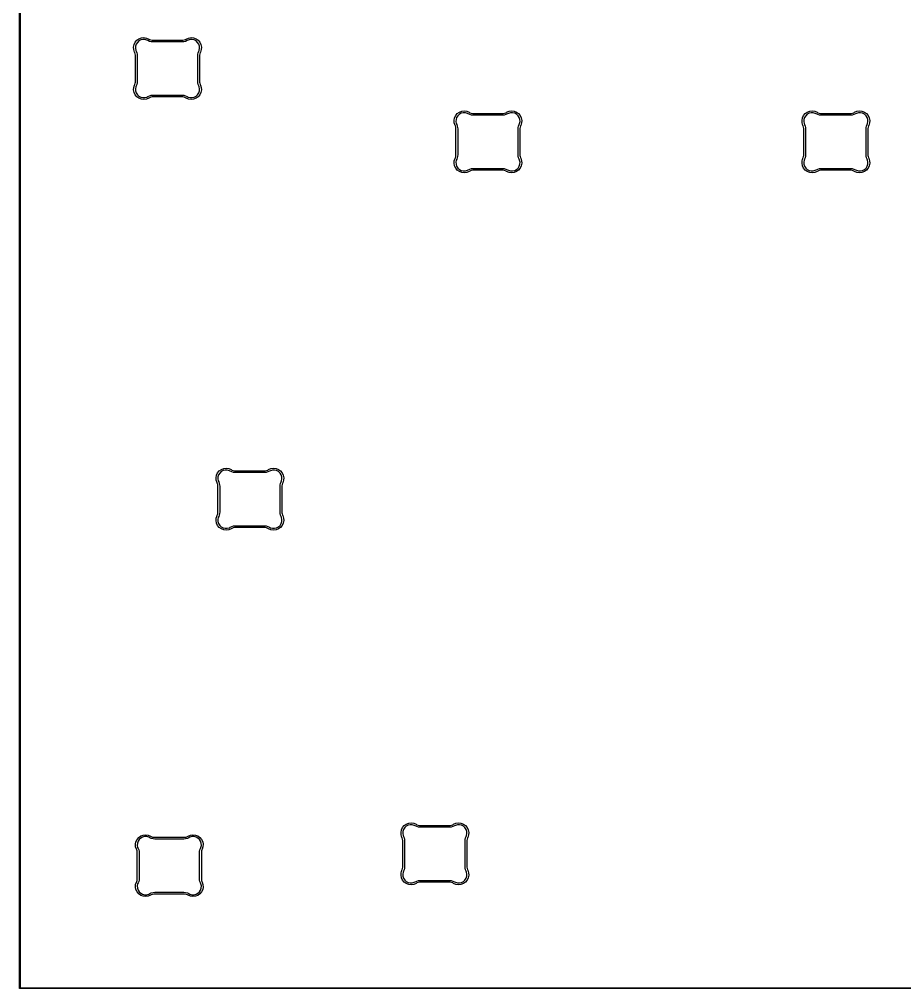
# Model space of a CAD drawing. Header units: millimetres. Extents: x 100 to 199.7, y -145.8 to -46.2.
# Drawn here: x 100 to 148.4, y -145.8 to -92.9 of the extents above; entities that cross this region are included whole.
import ezdxf

# ---------------------------------------------------------------- set-up
doc = ezdxf.new("R2010")
doc.units = ezdxf.units.MM
doc.layers.add('Edge.Cuts', color=254, linetype='CONTINUOUS', true_color=0xd0d2cd)

msp = doc.modelspace()

# ---------------------------------------------------------------- linework, layer by layer
at = {"layer": 'Edge.Cuts', "linetype": 'CONTINUOUS'}
for p, q in [((100.024999, -145.78), (100.024999, -46.19)), ((100.074999, -46.215), (100.074999, -145.755)), ((106.352749, -94.16346), (106.442589, -94.056379)), ((106.442589, -94.056379), (106.55652, -93.975403)), ((106.552832, -94.090851), (106.468122, -94.169029)), ((106.654513, -94.036552), (106.552832, -94.090851)), ((106.55652, -93.975403), (106.687184, -93.925762)), ((106.766598, -94.009638), (106.654513, -94.036552)), ((106.687184, -93.925762), (106.826142, -93.910661)), ((106.881849, -94.011848), (106.766598, -94.009638)), ((106.826142, -93.910661), (106.964419, -93.931077)), ((106.99282, -94.043038), (106.881849, -94.011848)), ((106.964419, -93.931077), (107.093085, -93.98569)), ((107.042633, -94.07203), (106.99282, -94.043038)), ((107.130208, -94.113332), (107.042633, -94.07203)), ((107.093085, -93.98569), (107.127432, -94.00572)), ((107.127432, -94.00572), (107.202065, -94.033179)), ((107.223668, -94.138636), (107.130208, -94.113332)), ((107.202065, -94.033179), (107.280356, -94.047124)), ((107.320117, -94.147159), (107.223668, -94.138636)), ((107.280356, -94.047124), (107.320117, -94.047159)), ((107.320117, -94.047159), (108.90902, -94.047159)), ((108.90902, -94.047159), (108.909023, -94.047158)), ((108.909023, -94.047158), (108.948784, -94.047123)), ((109.005472, -94.138635), (108.90903, -94.147157)), ((108.948784, -94.047123), (109.027075, -94.033178)), ((109.098932, -94.113331), (109.005472, -94.138635)), ((109.027075, -94.033178), (109.101708, -94.005719)), ((109.186507, -94.072029), (109.098932, -94.113331)), ((109.101708, -94.005719), (109.136055, -93.985689)), ((109.136055, -93.985689), (109.264721, -93.931076)), ((109.23632, -94.043037), (109.186507, -94.072029)), ((109.347291, -94.011847), (109.23632, -94.043037)), ((109.264721, -93.931076), (109.402998, -93.910661)), ((109.462542, -94.009638), (109.347291, -94.011847)), ((109.402998, -93.910661), (109.541956, -93.925762)), ((109.574627, -94.036552), (109.462542, -94.009638)), ((109.541956, -93.925762), (109.67262, -93.975403)), ((109.676308, -94.090851), (109.574627, -94.036552)), ((109.67262, -93.975403), (109.786551, -94.056379)), ((109.761018, -94.169029), (109.676308, -94.090851)), ((109.786551, -94.056379), (109.876391, -94.16346)), ((106.266624, -94.427032), (106.292804, -94.289729)), ((106.2759, -94.5665), (106.266624, -94.427032)), ((106.320032, -94.699117), (106.2759, -94.5665)), ((106.292804, -94.289729), (106.352749, -94.16346)), ((106.370051, -94.375606), (106.363024, -94.490663)), ((106.363024, -94.490663), (106.385227, -94.603775)), ((106.405854, -94.266035), (106.370051, -94.375606)), ((106.385227, -94.603775), (106.410137, -94.65575)), ((106.468122, -94.169029), (106.405854, -94.266035)), ((106.410137, -94.65575), (106.410137, -94.655751)), ((106.410137, -94.655751), (106.410139, -94.655753)), ((106.410139, -94.655753), (106.440148, -94.732252)), ((108.909022, -94.147159), (107.320117, -94.147159)), ((108.90903, -94.147157), (108.909022, -94.147159)), ((109.823286, -94.266035), (109.761018, -94.169029)), ((109.788989, -94.73225), (109.819003, -94.65575)), ((109.819003, -94.65575), (109.843912, -94.603775)), ((109.859089, -94.375606), (109.823286, -94.266035)), ((109.843912, -94.603775), (109.866116, -94.490663)), ((109.866116, -94.490663), (109.859089, -94.375606)), ((109.876391, -94.16346), (109.936336, -94.289729)), ((109.953239, -94.5665), (109.909105, -94.699126)), ((109.936336, -94.289729), (109.962516, -94.427032)), ((109.962516, -94.427032), (109.953239, -94.5665)), ((106.320033, -94.699123), (106.320032, -94.699117)), ((106.334656, -94.7295), (106.320033, -94.699123)), ((106.354522, -94.793932), (106.334656, -94.7295)), ((106.36457, -94.860605), (106.354522, -94.793932)), ((106.364571, -94.894316), (106.36457, -94.860605)), ((106.364571, -96.3), (106.364571, -94.894316)), ((106.440148, -94.732252), (106.458428, -94.812367)), ((106.458428, -94.812367), (106.464571, -94.894312)), ((106.464571, -94.894312), (106.46457, -94.894313)), ((106.46457, -94.894313), (106.464571, -94.894316)), ((106.464571, -94.894316), (106.464571, -96.3)), ((109.764569, -94.894316), (109.770708, -94.812368)), ((109.764569, -96.3), (109.764569, -94.894316)), ((109.770708, -94.812368), (109.788989, -94.73225)), ((109.874614, -94.793932), (109.864568, -94.860604)), ((109.864568, -94.860604), (109.864569, -94.894316)), ((109.864569, -94.894316), (109.864569, -96.3)), ((109.894482, -94.729501), (109.874614, -94.793932)), ((109.909105, -94.699126), (109.894482, -94.729501)), ((106.266623, -96.767283), (106.2759, -96.627815)), ((106.292803, -96.904586), (106.266623, -96.767283)), ((106.2759, -96.627815), (106.320035, -96.495189)), ((106.320035, -96.495187), (106.334658, -96.464815)), ((106.320035, -96.495189), (106.320035, -96.495187)), ((106.334658, -96.464815), (106.354526, -96.400384)), ((106.354526, -96.400384), (106.364572, -96.333712)), ((106.385227, -96.59054), (106.363023, -96.703653)), ((106.363023, -96.703653), (106.37005, -96.81871)), ((106.364572, -96.333712), (106.364571, -96.3)), ((106.410137, -96.538565), (106.385227, -96.59054)), ((106.440151, -96.462066), (106.410137, -96.538565)), ((106.458432, -96.381948), (106.440151, -96.462066)), ((106.464571, -96.3), (106.458432, -96.381948)), ((109.764569, -96.300001), (109.764569, -96.3)), ((109.770708, -96.381948), (109.764569, -96.300001)), ((109.788989, -96.462066), (109.770708, -96.381948)), ((109.819001, -96.538562), (109.788989, -96.462066)), ((109.819002, -96.538566), (109.819001, -96.538562)), ((109.843912, -96.59054), (109.819002, -96.538566)), ((109.866116, -96.703653), (109.843912, -96.59054)), ((109.859088, -96.81871), (109.866116, -96.703653)), ((109.864569, -96.300001), (109.864568, -96.333713)), ((109.864568, -96.333713), (109.874614, -96.400385)), ((109.864569, -96.3), (109.864569, -96.300001)), ((109.874614, -96.400385), (109.894482, -96.464815)), ((109.894482, -96.464815), (109.909103, -96.495187)), ((109.909103, -96.495187), (109.909106, -96.49519)), ((109.909106, -96.49519), (109.953239, -96.627816)), ((109.962516, -96.767284), (109.936336, -96.904586)), ((109.953239, -96.627816), (109.962516, -96.767284)), ((106.352748, -97.030856), (106.292803, -96.904586)), ((106.442588, -97.137937), (106.352748, -97.030856)), ((106.37005, -96.81871), (106.405853, -96.92828)), ((106.405853, -96.92828), (106.468121, -97.025287)), ((106.556519, -97.218913), (106.442588, -97.137937)), ((106.468121, -97.025287), (106.552831, -97.103465)), ((106.552831, -97.103465), (106.654512, -97.157764)), ((106.687183, -97.268555), (106.556519, -97.218913)), ((106.654512, -97.157764), (106.766598, -97.184679)), ((106.826142, -97.283655), (106.687183, -97.268555)), ((106.766598, -97.184679), (106.881848, -97.182469)), ((106.964419, -97.26324), (106.826142, -97.283655)), ((106.881848, -97.182469), (106.99282, -97.151279)), ((107.093085, -97.208627), (106.964419, -97.26324)), ((106.99282, -97.151279), (107.042633, -97.122287)), ((107.042633, -97.122287), (107.130208, -97.080985)), ((107.127432, -97.188597), (107.093085, -97.208627)), ((107.202065, -97.161138), (107.127432, -97.188597)), ((107.130208, -97.080985), (107.223668, -97.055681)), ((107.280356, -97.147192), (107.202065, -97.161138)), ((107.223668, -97.055681), (107.320118, -97.047158)), ((107.320118, -97.147158), (107.280356, -97.147192)), ((107.320118, -97.047158), (108.909022, -97.047158)), ((108.909022, -97.147158), (107.320118, -97.147158)), ((108.909022, -97.047158), (109.005471, -97.055681)), ((108.948783, -97.147193), (108.909022, -97.147158)), ((109.027074, -97.161138), (108.948783, -97.147193)), ((109.005471, -97.055681), (109.098931, -97.080985)), ((109.101707, -97.188597), (109.027074, -97.161138)), ((109.098931, -97.080985), (109.186497, -97.122282)), ((109.136054, -97.208627), (109.101707, -97.188597)), ((109.136065, -97.208629), (109.136054, -97.208627)), ((109.264721, -97.263238), (109.136065, -97.208629)), ((109.186497, -97.122282), (109.186507, -97.122285)), ((109.186507, -97.122285), (109.23632, -97.151277)), ((109.23632, -97.151277), (109.347291, -97.182467)), ((109.402998, -97.283653), (109.264721, -97.263238)), ((109.347291, -97.182467), (109.462541, -97.184676)), ((109.541956, -97.268553), (109.402998, -97.283653)), ((109.462541, -97.184676), (109.574626, -97.157762)), ((109.67262, -97.218911), (109.541956, -97.268553)), ((109.574626, -97.157762), (109.676308, -97.103463)), ((109.78655, -97.137935), (109.67262, -97.218911)), ((109.676308, -97.103463), (109.761017, -97.025286)), ((109.761017, -97.025286), (109.823285, -96.92828)), ((109.87639, -97.030855), (109.78655, -97.137935)), ((109.823285, -96.92828), (109.859088, -96.81871)), ((109.936336, -96.904586), (109.87639, -97.030855)), ((123.766626, -98.427032), (123.792806, -98.289729)), ((123.792806, -98.289729), (123.852751, -98.16346)), ((123.852751, -98.16346), (123.942591, -98.056379)), ((123.870053, -98.375606), (123.863026, -98.490663)), ((123.905856, -98.266035), (123.870053, -98.375606)), ((123.968124, -98.169029), (123.905856, -98.266035)), ((123.942591, -98.056379), (124.056522, -97.975403)), ((124.052834, -98.090851), (123.968124, -98.169029)), ((124.154515, -98.036552), (124.052834, -98.090851)), ((124.056522, -97.975403), (124.187186, -97.925762)), ((124.2666, -98.009638), (124.154515, -98.036552)), ((124.187186, -97.925762), (124.326144, -97.910661)), ((124.381851, -98.011847), (124.2666, -98.009638)), ((124.326144, -97.910661), (124.464421, -97.931076)), ((124.492822, -98.043037), (124.381851, -98.011847)), ((124.464421, -97.931076), (124.593087, -97.985689)), ((124.542635, -98.072029), (124.492822, -98.043037)), ((124.63021, -98.113331), (124.542635, -98.072029)), ((124.593087, -97.985689), (124.627434, -98.005719)), ((124.627434, -98.005719), (124.702067, -98.033178)), ((124.72367, -98.138635), (124.63021, -98.113331)), ((124.702067, -98.033178), (124.780358, -98.047123)), ((124.820111, -98.147157), (124.72367, -98.138635)), ((124.780358, -98.047123), (124.820119, -98.047158)), ((124.82012, -98.147159), (124.820111, -98.147157)), ((124.820119, -98.047158), (124.820122, -98.047159)), ((126.409025, -98.147159), (124.82012, -98.147159)), ((124.820122, -98.047159), (126.409025, -98.047159)), ((126.409025, -98.047159), (126.448786, -98.047124)), ((126.505474, -98.138636), (126.409025, -98.147159)), ((126.448786, -98.047124), (126.527077, -98.033179)), ((126.598934, -98.113332), (126.505474, -98.138636)), ((126.527077, -98.033179), (126.60171, -98.00572)), ((126.686509, -98.07203), (126.598934, -98.113332)), ((126.60171, -98.00572), (126.636057, -97.98569)), ((126.636057, -97.98569), (126.764723, -97.931077)), ((126.736322, -98.043038), (126.686509, -98.07203)), ((126.847293, -98.011848), (126.736322, -98.043038)), ((126.764723, -97.931077), (126.903, -97.910662)), ((126.962543, -98.009639), (126.847293, -98.011848)), ((126.903, -97.910662), (127.041958, -97.925763)), ((127.074629, -98.036553), (126.962543, -98.009639)), ((127.041958, -97.925763), (127.172622, -97.975404)), ((127.17631, -98.090852), (127.074629, -98.036553)), ((127.172622, -97.975404), (127.286553, -98.05638)), ((127.26102, -98.169029), (127.17631, -98.090852)), ((127.323287, -98.266036), (127.26102, -98.169029)), ((127.286553, -98.05638), (127.376392, -98.163461)), ((127.359091, -98.375606), (127.323287, -98.266036)), ((127.366118, -98.490663), (127.359091, -98.375606)), ((127.376392, -98.163461), (127.436338, -98.28973)), ((127.436338, -98.28973), (127.462518, -98.427032)), ((142.766626, -98.427032), (142.792806, -98.289729)), ((142.792806, -98.289729), (142.852751, -98.16346)), ((142.852751, -98.16346), (142.942591, -98.056379)), ((142.870053, -98.375606), (142.863026, -98.490663)), ((142.905856, -98.266035), (142.870053, -98.375606)), ((142.968124, -98.169029), (142.905856, -98.266035)), ((142.942591, -98.056379), (143.056522, -97.975403)), ((143.052834, -98.090851), (142.968124, -98.169029)), ((143.154515, -98.036552), (143.052834, -98.090851)), ((143.056522, -97.975403), (143.187186, -97.925762)), ((143.2666, -98.009638), (143.154515, -98.036552)), ((143.187186, -97.925762), (143.326144, -97.910661)), ((143.381851, -98.011847), (143.2666, -98.009638)), ((143.326144, -97.910661), (143.464421, -97.931076)), ((143.492822, -98.043037), (143.381851, -98.011847)), ((143.464421, -97.931076), (143.593087, -97.985689)), ((143.542635, -98.072029), (143.492822, -98.043037)), ((143.63021, -98.113331), (143.542635, -98.072029)), ((143.593087, -97.985689), (143.627434, -98.005719)), ((143.627434, -98.005719), (143.702067, -98.033178)), ((143.72367, -98.138635), (143.63021, -98.113331)), ((143.702067, -98.033178), (143.780358, -98.047123)), ((143.820111, -98.147157), (143.72367, -98.138635)), ((143.780358, -98.047123), (143.820119, -98.047158)), ((143.82012, -98.147159), (143.820111, -98.147157)), ((143.820119, -98.047158), (143.820122, -98.047159)), ((145.409025, -98.147159), (143.82012, -98.147159)), ((143.820122, -98.047159), (145.409025, -98.047159)), ((145.409025, -98.047159), (145.448786, -98.047124)), ((145.505474, -98.138636), (145.409025, -98.147159)), ((145.448786, -98.047124), (145.527077, -98.033179)), ((145.598934, -98.113332), (145.505474, -98.138636)), ((145.527077, -98.033179), (145.60171, -98.00572)), ((145.686509, -98.07203), (145.598934, -98.113332)), ((145.60171, -98.00572), (145.636057, -97.98569)), ((145.636057, -97.98569), (145.764723, -97.931077)), ((145.736322, -98.043038), (145.686509, -98.07203)), ((145.847293, -98.011848), (145.736322, -98.043038)), ((145.764723, -97.931077), (145.903, -97.910662)), ((145.962543, -98.009639), (145.847293, -98.011848)), ((145.903, -97.910662), (146.041958, -97.925763)), ((146.074629, -98.036553), (145.962543, -98.009639)), ((146.041958, -97.925763), (146.172622, -97.975404)), ((146.17631, -98.090852), (146.074629, -98.036553)), ((146.172622, -97.975404), (146.286553, -98.05638)), ((146.26102, -98.169029), (146.17631, -98.090852)), ((146.323287, -98.266036), (146.26102, -98.169029)), ((146.286553, -98.05638), (146.376392, -98.163461)), ((146.359091, -98.375606), (146.323287, -98.266036)), ((146.366118, -98.490663), (146.359091, -98.375606)), ((146.376392, -98.163461), (146.436338, -98.28973)), ((146.436338, -98.28973), (146.462518, -98.427032)), ((123.775903, -98.5665), (123.766626, -98.427032)), ((123.820037, -98.699126), (123.775903, -98.5665)), ((123.83466, -98.729501), (123.820037, -98.699126)), ((123.854528, -98.793932), (123.83466, -98.729501)), ((123.864574, -98.860604), (123.854528, -98.793932)), ((123.863026, -98.490663), (123.88523, -98.603775)), ((123.864573, -98.894315), (123.864574, -98.860604)), ((123.864573, -98.894316), (123.864573, -98.894315)), ((123.864573, -100.3), (123.864573, -98.894316)), ((123.88523, -98.603775), (123.910139, -98.65575)), ((123.910139, -98.65575), (123.940153, -98.73225)), ((123.940153, -98.73225), (123.958434, -98.812368)), ((123.958434, -98.812368), (123.964573, -98.894315)), ((123.964573, -98.894315), (123.964573, -98.894316)), ((123.964573, -98.894316), (123.964573, -100.3)), ((127.264571, -98.894315), (127.27071, -98.812368)), ((127.264571, -98.894316), (127.264571, -98.894315)), ((127.264571, -100.3), (127.264571, -98.894316)), ((127.27071, -98.812368), (127.288991, -98.73225)), ((127.288991, -98.73225), (127.319003, -98.655753)), ((127.319003, -98.655753), (127.319004, -98.65575)), ((127.319004, -98.65575), (127.343914, -98.603775)), ((127.343914, -98.603775), (127.366118, -98.490663)), ((127.374616, -98.793931), (127.36457, -98.860603)), ((127.36457, -98.860603), (127.364571, -98.894315)), ((127.364571, -98.894315), (127.364571, -98.894316)), ((127.364571, -98.894316), (127.364571, -100.3)), ((127.394484, -98.729501), (127.374616, -98.793931)), ((127.409105, -98.699128), (127.394484, -98.729501)), ((127.409108, -98.699126), (127.409105, -98.699128)), ((127.453241, -98.5665), (127.409108, -98.699126)), ((127.462518, -98.427032), (127.453241, -98.5665)), ((142.775903, -98.5665), (142.766626, -98.427032)), ((142.820037, -98.699126), (142.775903, -98.5665)), ((142.83466, -98.729501), (142.820037, -98.699126)), ((142.854528, -98.793932), (142.83466, -98.729501)), ((142.864574, -98.860604), (142.854528, -98.793932)), ((142.863026, -98.490663), (142.88523, -98.603775)), ((142.864573, -98.894315), (142.864574, -98.860604)), ((142.864573, -98.894316), (142.864573, -98.894315)), ((142.864573, -100.3), (142.864573, -98.894316)), ((142.88523, -98.603775), (142.910139, -98.65575)), ((142.910139, -98.65575), (142.940153, -98.73225)), ((142.940153, -98.73225), (142.958434, -98.812368)), ((142.958434, -98.812368), (142.964573, -98.894315)), ((142.964573, -98.894315), (142.964573, -98.894316)), ((142.964573, -98.894316), (142.964573, -100.3)), ((146.264571, -98.894315), (146.27071, -98.812368)), ((146.264571, -98.894316), (146.264571, -98.894315)), ((146.264571, -100.3), (146.264571, -98.894316)), ((146.27071, -98.812368), (146.288991, -98.73225)), ((146.288991, -98.73225), (146.319003, -98.655753)), ((146.319003, -98.655753), (146.319004, -98.65575)), ((146.319004, -98.65575), (146.343914, -98.603775)), ((146.343914, -98.603775), (146.366118, -98.490663)), ((146.374616, -98.793931), (146.36457, -98.860603)), ((146.36457, -98.860603), (146.364571, -98.894315)), ((146.364571, -98.894315), (146.364571, -98.894316)), ((146.364571, -98.894316), (146.364571, -100.3)), ((146.394484, -98.729501), (146.374616, -98.793931)), ((146.409105, -98.699128), (146.394484, -98.729501)), ((146.409108, -98.699126), (146.409105, -98.699128)), ((146.453241, -98.5665), (146.409108, -98.699126)), ((146.462518, -98.427032), (146.453241, -98.5665)), ((123.820038, -100.495187), (123.83466, -100.464815)), ((123.83466, -100.464815), (123.854528, -100.400385)), ((123.854528, -100.400385), (123.864574, -100.333713)), ((123.864573, -100.300001), (123.864573, -100.3)), ((123.864574, -100.333713), (123.864573, -100.300001)), ((123.940153, -100.462066), (123.91014, -100.538562)), ((123.958434, -100.381948), (123.940153, -100.462066)), ((123.964573, -100.300001), (123.958434, -100.381948)), ((123.964573, -100.3), (123.964573, -100.300001)), ((127.27071, -100.381948), (127.264571, -100.3)), ((127.288991, -100.462066), (127.27071, -100.381948)), ((127.319005, -100.538565), (127.288991, -100.462066)), ((127.364571, -100.3), (127.36457, -100.333712)), ((127.36457, -100.333712), (127.374616, -100.400384)), ((127.374616, -100.400384), (127.394484, -100.464815)), ((127.394484, -100.464815), (127.409106, -100.495187)), ((142.820038, -100.495187), (142.83466, -100.464815)), ((142.83466, -100.464815), (142.854528, -100.400385)), ((142.854528, -100.400385), (142.864574, -100.333713)), ((142.864573, -100.300001), (142.864573, -100.3)), ((142.864574, -100.333713), (142.864573, -100.300001)), ((142.940153, -100.462066), (142.91014, -100.538562)), ((142.958434, -100.381948), (142.940153, -100.462066)), ((142.964573, -100.300001), (142.958434, -100.381948)), ((142.964573, -100.3), (142.964573, -100.300001)), ((146.27071, -100.381948), (146.264571, -100.3)), ((146.288991, -100.462066), (146.27071, -100.381948)), ((146.319005, -100.538565), (146.288991, -100.462066)), ((146.364571, -100.3), (146.36457, -100.333712)), ((146.36457, -100.333712), (146.374616, -100.400384)), ((146.374616, -100.400384), (146.394484, -100.464815)), ((146.394484, -100.464815), (146.409106, -100.495187)), ((123.766626, -100.767284), (123.775903, -100.627816)), ((123.792806, -100.904586), (123.766626, -100.767284)), ((123.775903, -100.627816), (123.820036, -100.49519)), ((123.852752, -101.030855), (123.792806, -100.904586)), ((123.820036, -100.49519), (123.820038, -100.495187)), ((123.88523, -100.59054), (123.863026, -100.703653)), ((123.863026, -100.703653), (123.870054, -100.81871)), ((123.870054, -100.81871), (123.905857, -100.92828)), ((123.91014, -100.538566), (123.88523, -100.59054)), ((123.905857, -100.92828), (123.968125, -101.025286)), ((123.91014, -100.538562), (123.91014, -100.538566)), ((127.261021, -101.025287), (127.323289, -100.92828)), ((127.343915, -100.59054), (127.319005, -100.538565)), ((127.323289, -100.92828), (127.359092, -100.81871)), ((127.366119, -100.703653), (127.343915, -100.59054)), ((127.359092, -100.81871), (127.366119, -100.703653)), ((127.436339, -100.904586), (127.376394, -101.030856)), ((127.409106, -100.495187), (127.409107, -100.495189)), ((127.409107, -100.495189), (127.453242, -100.627815)), ((127.462519, -100.767283), (127.436339, -100.904586)), ((127.453242, -100.627815), (127.462519, -100.767283)), ((142.766626, -100.767284), (142.775903, -100.627816)), ((142.792806, -100.904586), (142.766626, -100.767284)), ((142.775903, -100.627816), (142.820036, -100.49519)), ((142.852752, -101.030855), (142.792806, -100.904586)), ((142.820036, -100.49519), (142.820038, -100.495187)), ((142.88523, -100.59054), (142.863026, -100.703653)), ((142.863026, -100.703653), (142.870054, -100.81871)), ((142.870054, -100.81871), (142.905857, -100.92828)), ((142.91014, -100.538566), (142.88523, -100.59054)), ((142.905857, -100.92828), (142.968125, -101.025286)), ((142.91014, -100.538562), (142.91014, -100.538566)), ((146.261021, -101.025287), (146.323289, -100.92828)), ((146.343915, -100.59054), (146.319005, -100.538565)), ((146.323289, -100.92828), (146.359092, -100.81871)), ((146.366119, -100.703653), (146.343915, -100.59054)), ((146.359092, -100.81871), (146.366119, -100.703653)), ((146.436339, -100.904586), (146.376394, -101.030856)), ((146.409106, -100.495187), (146.409107, -100.495189)), ((146.409107, -100.495189), (146.453242, -100.627815)), ((146.462519, -100.767283), (146.436339, -100.904586)), ((146.453242, -100.627815), (146.462519, -100.767283)), ((123.942592, -101.137935), (123.852752, -101.030855)), ((124.056522, -101.218911), (123.942592, -101.137935)), ((123.968125, -101.025286), (124.052834, -101.103463)), ((124.052834, -101.103463), (124.154516, -101.157762)), ((124.187186, -101.268553), (124.056522, -101.218911)), ((124.154516, -101.157762), (124.266601, -101.184676)), ((124.326144, -101.283653), (124.187186, -101.268553)), ((124.266601, -101.184676), (124.381851, -101.182467)), ((124.464421, -101.263238), (124.326144, -101.283653)), ((124.381851, -101.182467), (124.492822, -101.151277)), ((124.593076, -101.208629), (124.464421, -101.263238)), ((124.492822, -101.151277), (124.542635, -101.122285)), ((124.542635, -101.122285), (124.542644, -101.122282)), ((124.542644, -101.122282), (124.630211, -101.080985)), ((124.593088, -101.208627), (124.593076, -101.208629)), ((124.627435, -101.188597), (124.593088, -101.208627)), ((124.702068, -101.161138), (124.627435, -101.188597)), ((124.630211, -101.080985), (124.723671, -101.055681)), ((124.780359, -101.147193), (124.702068, -101.161138)), ((124.723671, -101.055681), (124.82012, -101.047158)), ((124.82012, -101.147158), (124.780359, -101.147193)), ((124.82012, -101.047158), (126.409024, -101.047158)), ((126.409024, -101.147158), (124.82012, -101.147158)), ((126.409024, -101.047158), (126.505474, -101.055681)), ((126.448786, -101.147192), (126.409024, -101.147158)), ((126.527077, -101.161138), (126.448786, -101.147192)), ((126.505474, -101.055681), (126.598934, -101.080985)), ((126.60171, -101.188597), (126.527077, -101.161138)), ((126.598934, -101.080985), (126.686509, -101.122287)), ((126.636057, -101.208627), (126.60171, -101.188597)), ((126.764723, -101.26324), (126.636057, -101.208627)), ((126.686509, -101.122287), (126.736322, -101.151279)), ((126.736322, -101.151279), (126.847294, -101.182469)), ((126.903, -101.283655), (126.764723, -101.26324)), ((126.847294, -101.182469), (126.962544, -101.184679)), ((127.041959, -101.268555), (126.903, -101.283655)), ((126.962544, -101.184679), (127.07463, -101.157764)), ((127.172623, -101.218913), (127.041959, -101.268555)), ((127.07463, -101.157764), (127.176311, -101.103465)), ((127.286554, -101.137937), (127.172623, -101.218913)), ((127.176311, -101.103465), (127.261021, -101.025287)), ((127.376394, -101.030856), (127.286554, -101.137937)), ((142.942592, -101.137935), (142.852752, -101.030855)), ((143.056522, -101.218911), (142.942592, -101.137935)), ((142.968125, -101.025286), (143.052834, -101.103463)), ((143.052834, -101.103463), (143.154516, -101.157762)), ((143.187186, -101.268553), (143.056522, -101.218911)), ((143.154516, -101.157762), (143.266601, -101.184676)), ((143.326144, -101.283653), (143.187186, -101.268553)), ((143.266601, -101.184676), (143.381851, -101.182467)), ((143.464421, -101.263238), (143.326144, -101.283653)), ((143.381851, -101.182467), (143.492822, -101.151277)), ((143.593076, -101.208629), (143.464421, -101.263238)), ((143.492822, -101.151277), (143.542635, -101.122285)), ((143.542635, -101.122285), (143.542644, -101.122282)), ((143.542644, -101.122282), (143.630211, -101.080985)), ((143.593088, -101.208627), (143.593076, -101.208629)), ((143.627435, -101.188597), (143.593088, -101.208627)), ((143.702068, -101.161138), (143.627435, -101.188597)), ((143.630211, -101.080985), (143.723671, -101.055681)), ((143.780359, -101.147193), (143.702068, -101.161138)), ((143.723671, -101.055681), (143.82012, -101.047158)), ((143.82012, -101.147158), (143.780359, -101.147193)), ((143.82012, -101.047158), (145.409024, -101.047158)), ((145.409024, -101.147158), (143.82012, -101.147158)), ((145.409024, -101.047158), (145.505474, -101.055681)), ((145.448786, -101.147192), (145.409024, -101.147158)), ((145.527077, -101.161138), (145.448786, -101.147192)), ((145.505474, -101.055681), (145.598934, -101.080985)), ((145.60171, -101.188597), (145.527077, -101.161138)), ((145.598934, -101.080985), (145.686509, -101.122287)), ((145.636057, -101.208627), (145.60171, -101.188597)), ((145.764723, -101.26324), (145.636057, -101.208627)), ((145.686509, -101.122287), (145.736322, -101.151279)), ((145.736322, -101.151279), (145.847294, -101.182469)), ((145.903, -101.283655), (145.764723, -101.26324)), ((145.847294, -101.182469), (145.962544, -101.184679)), ((146.041959, -101.268555), (145.903, -101.283655)), ((145.962544, -101.184679), (146.07463, -101.157764)), ((146.172623, -101.218913), (146.041959, -101.268555)), ((146.07463, -101.157764), (146.176311, -101.103465)), ((146.286554, -101.137937), (146.172623, -101.218913)), ((146.176311, -101.103465), (146.261021, -101.025287)), ((146.376394, -101.030856), (146.286554, -101.137937)), ((111.187186, -117.425762), (111.326144, -117.410661)), ((111.326144, -117.410661), (111.464421, -117.431076)), ((113.764723, -117.431077), (113.903, -117.410662)), ((113.903, -117.410662), (114.041958, -117.425763)), ((110.766626, -117.927032), (110.792806, -117.789729)), ((110.775903, -118.0665), (110.766626, -117.927032)), ((110.792806, -117.789729), (110.852751, -117.66346)), ((110.852751, -117.66346), (110.942591, -117.556379)), ((110.870053, -117.875606), (110.863026, -117.990663)), ((110.905856, -117.766035), (110.870053, -117.875606)), ((110.968124, -117.669029), (110.905856, -117.766035)), ((110.942591, -117.556379), (111.056522, -117.475403)), ((111.052834, -117.590851), (110.968124, -117.669029)), ((111.154515, -117.536552), (111.052834, -117.590851)), ((111.056522, -117.475403), (111.187186, -117.425762)), ((111.2666, -117.509638), (111.154515, -117.536552)), ((111.381851, -117.511847), (111.2666, -117.509638)), ((111.492822, -117.543037), (111.381851, -117.511847)), ((111.464421, -117.431076), (111.593087, -117.485689)), ((111.542635, -117.572029), (111.492822, -117.543037)), ((111.63021, -117.613331), (111.542635, -117.572029)), ((111.593087, -117.485689), (111.627434, -117.505719)), ((111.627434, -117.505719), (111.702067, -117.533178)), ((111.72367, -117.638635), (111.63021, -117.613331)), ((111.702067, -117.533178), (111.780358, -117.547123)), ((111.820111, -117.647157), (111.72367, -117.638635)), ((111.780358, -117.547123), (111.820119, -117.547158)), ((111.82012, -117.647159), (111.820111, -117.647157)), ((111.820119, -117.547158), (111.820122, -117.547159)), ((113.409025, -117.647159), (111.82012, -117.647159)), ((111.820122, -117.547159), (113.409025, -117.547159)), ((113.409025, -117.547159), (113.448786, -117.547124)), ((113.505474, -117.638636), (113.409025, -117.647159)), ((113.448786, -117.547124), (113.527077, -117.533179)), ((113.598934, -117.613332), (113.505474, -117.638636)), ((113.527077, -117.533179), (113.60171, -117.50572)), ((113.686509, -117.57203), (113.598934, -117.613332)), ((113.60171, -117.50572), (113.636057, -117.48569)), ((113.636057, -117.48569), (113.764723, -117.431077)), ((113.736322, -117.543038), (113.686509, -117.57203)), ((113.847293, -117.511848), (113.736322, -117.543038)), ((113.962543, -117.509639), (113.847293, -117.511848)), ((114.074629, -117.536553), (113.962543, -117.509639)), ((114.041958, -117.425763), (114.172622, -117.475404)), ((114.17631, -117.590852), (114.074629, -117.536553)), ((114.172622, -117.475404), (114.286553, -117.55638)), ((114.26102, -117.669029), (114.17631, -117.590852)), ((114.323287, -117.766036), (114.26102, -117.669029)), ((114.286553, -117.55638), (114.376392, -117.663461)), ((114.359091, -117.875606), (114.323287, -117.766036)), ((114.366118, -117.990663), (114.359091, -117.875606)), ((114.376392, -117.663461), (114.436338, -117.78973)), ((114.436338, -117.78973), (114.462518, -117.927032)), ((114.462518, -117.927032), (114.453241, -118.0665)), ((110.820037, -118.199126), (110.775903, -118.0665)), ((110.83466, -118.229501), (110.820037, -118.199126)), ((110.854528, -118.293932), (110.83466, -118.229501)), ((110.864574, -118.360604), (110.854528, -118.293932)), ((110.863026, -117.990663), (110.88523, -118.103775)), ((110.864573, -118.394315), (110.864574, -118.360604)), ((110.864573, -118.394316), (110.864573, -118.394315)), ((110.864573, -119.8), (110.864573, -118.394316)), ((110.88523, -118.103775), (110.910139, -118.15575)), ((110.910139, -118.15575), (110.940153, -118.23225)), ((110.940153, -118.23225), (110.958434, -118.312368)), ((110.958434, -118.312368), (110.964573, -118.394315)), ((110.964573, -118.394315), (110.964573, -118.394316)), ((110.964573, -118.394316), (110.964573, -119.8)), ((114.264571, -118.394315), (114.27071, -118.312368)), ((114.264571, -118.394316), (114.264571, -118.394315)), ((114.264571, -119.8), (114.264571, -118.394316)), ((114.27071, -118.312368), (114.288991, -118.23225)), ((114.288991, -118.23225), (114.319003, -118.155753)), ((114.319003, -118.155753), (114.319004, -118.15575)), ((114.319004, -118.15575), (114.343914, -118.103775)), ((114.343914, -118.103775), (114.366118, -117.990663)), ((114.374616, -118.293931), (114.36457, -118.360603)), ((114.36457, -118.360603), (114.364571, -118.394315)), ((114.364571, -118.394315), (114.364571, -118.394316)), ((114.364571, -118.394316), (114.364571, -119.8)), ((114.394484, -118.229501), (114.374616, -118.293931)), ((114.409105, -118.199128), (114.394484, -118.229501)), ((114.409108, -118.199126), (114.409105, -118.199128)), ((114.453241, -118.0665), (114.409108, -118.199126)), ((110.775903, -120.127816), (110.820036, -119.99519)), ((110.820036, -119.99519), (110.820038, -119.995187)), ((110.820038, -119.995187), (110.83466, -119.964815)), ((110.83466, -119.964815), (110.854528, -119.900385)), ((110.854528, -119.900385), (110.864574, -119.833713)), ((110.864573, -119.800001), (110.864573, -119.8)), ((110.864574, -119.833713), (110.864573, -119.800001)), ((110.91014, -120.038566), (110.88523, -120.09054)), ((110.940153, -119.962066), (110.91014, -120.038562)), ((110.91014, -120.038562), (110.91014, -120.038566)), ((110.958434, -119.881948), (110.940153, -119.962066)), ((110.964573, -119.800001), (110.958434, -119.881948)), ((110.964573, -119.8), (110.964573, -119.800001)), ((114.27071, -119.881948), (114.264571, -119.8)), ((114.288991, -119.962066), (114.27071, -119.881948)), ((114.319005, -120.038565), (114.288991, -119.962066)), ((114.343915, -120.09054), (114.319005, -120.038565)), ((114.364571, -119.8), (114.36457, -119.833712)), ((114.36457, -119.833712), (114.374616, -119.900384)), ((114.374616, -119.900384), (114.394484, -119.964815)), ((114.394484, -119.964815), (114.409106, -119.995187)), ((114.409106, -119.995187), (114.409107, -119.995189)), ((114.409107, -119.995189), (114.453242, -120.127815)), ((110.766626, -120.267284), (110.775903, -120.127816)), ((110.792806, -120.404586), (110.766626, -120.267284)), ((110.852752, -120.530855), (110.792806, -120.404586)), ((110.942592, -120.637935), (110.852752, -120.530855)), ((110.88523, -120.09054), (110.863026, -120.203653)), ((110.863026, -120.203653), (110.870054, -120.31871)), ((110.870054, -120.31871), (110.905857, -120.42828)), ((110.905857, -120.42828), (110.968125, -120.525286)), ((110.968125, -120.525286), (111.052834, -120.603463)), ((111.542644, -120.622282), (111.630211, -120.580985)), ((111.630211, -120.580985), (111.723671, -120.555681)), ((111.723671, -120.555681), (111.82012, -120.547158)), ((111.82012, -120.547158), (113.409024, -120.547158)), ((113.409024, -120.547158), (113.505474, -120.555681)), ((113.505474, -120.555681), (113.598934, -120.580985)), ((113.598934, -120.580985), (113.686509, -120.622287)), ((114.176311, -120.603465), (114.261021, -120.525287)), ((114.261021, -120.525287), (114.323289, -120.42828)), ((114.376394, -120.530856), (114.286554, -120.637937)), ((114.323289, -120.42828), (114.359092, -120.31871)), ((114.366119, -120.203653), (114.343915, -120.09054)), ((114.359092, -120.31871), (114.366119, -120.203653)), ((114.436339, -120.404586), (114.376394, -120.530856)), ((114.462519, -120.267283), (114.436339, -120.404586)), ((114.453242, -120.127815), (114.462519, -120.267283)), ((111.056522, -120.718911), (110.942592, -120.637935)), ((111.052834, -120.603463), (111.154516, -120.657762)), ((111.187186, -120.768553), (111.056522, -120.718911)), ((111.154516, -120.657762), (111.266601, -120.684676)), ((111.326144, -120.783653), (111.187186, -120.768553)), ((111.266601, -120.684676), (111.381851, -120.682467)), ((111.464421, -120.763238), (111.326144, -120.783653)), ((111.381851, -120.682467), (111.492822, -120.651277)), ((111.593076, -120.708629), (111.464421, -120.763238)), ((111.492822, -120.651277), (111.542635, -120.622285)), ((111.542635, -120.622285), (111.542644, -120.622282)), ((111.593088, -120.708627), (111.593076, -120.708629)), ((111.627435, -120.688597), (111.593088, -120.708627)), ((111.702068, -120.661138), (111.627435, -120.688597)), ((111.780359, -120.647193), (111.702068, -120.661138)), ((111.82012, -120.647158), (111.780359, -120.647193)), ((113.409024, -120.647158), (111.82012, -120.647158)), ((113.448786, -120.647192), (113.409024, -120.647158)), ((113.527077, -120.661138), (113.448786, -120.647192)), ((113.60171, -120.688597), (113.527077, -120.661138)), ((113.636057, -120.708627), (113.60171, -120.688597)), ((113.764723, -120.76324), (113.636057, -120.708627)), ((113.686509, -120.622287), (113.736322, -120.651279)), ((113.736322, -120.651279), (113.847294, -120.682469)), ((113.903, -120.783655), (113.764723, -120.76324)), ((113.847294, -120.682469), (113.962544, -120.684679)), ((114.041959, -120.768555), (113.903, -120.783655)), ((113.962544, -120.684679), (114.07463, -120.657764)), ((114.172623, -120.718913), (114.041959, -120.768555)), ((114.07463, -120.657764), (114.176311, -120.603465)), ((114.286554, -120.637937), (114.172623, -120.718913)), ((120.95275, -137.016302), (121.04259, -136.909221)), ((121.04259, -136.909221), (121.156521, -136.828245)), ((121.152833, -136.943693), (121.068123, -137.021871)), ((121.254514, -136.889394), (121.152833, -136.943693)), ((121.156521, -136.828245), (121.287185, -136.778604)), ((121.366599, -136.86248), (121.254514, -136.889394)), ((121.287185, -136.778604), (121.426143, -136.763503)), ((121.48185, -136.864689), (121.366599, -136.86248)), ((121.426143, -136.763503), (121.56442, -136.783918)), ((121.592821, -136.895879), (121.48185, -136.864689)), ((121.56442, -136.783918), (121.693086, -136.838531)), ((121.642634, -136.924871), (121.592821, -136.895879)), ((121.730209, -136.966173), (121.642634, -136.924871)), ((121.693086, -136.838531), (121.727433, -136.858561)), ((121.727433, -136.858561), (121.802066, -136.88602)), ((121.823669, -136.991477), (121.730209, -136.966173)), ((121.802066, -136.88602), (121.880357, -136.899965)), ((121.880357, -136.899965), (121.920118, -136.9)), ((121.920118, -136.9), (121.920121, -136.900001)), ((121.920121, -136.900001), (123.509024, -136.900001)), ((123.509024, -136.900001), (123.548785, -136.899966)), ((123.548785, -136.899966), (123.627076, -136.886021)), ((123.698933, -136.966174), (123.605473, -136.991478)), ((123.627076, -136.886021), (123.701709, -136.858562)), ((123.786508, -136.924872), (123.698933, -136.966174)), ((123.701709, -136.858562), (123.736056, -136.838532)), ((123.736056, -136.838532), (123.864722, -136.783919)), ((123.836321, -136.89588), (123.786508, -136.924872)), ((123.947292, -136.86469), (123.836321, -136.89588)), ((123.864722, -136.783919), (124.002999, -136.763504)), ((124.062542, -136.862481), (123.947292, -136.86469)), ((124.002999, -136.763504), (124.141957, -136.778605)), ((124.174628, -136.889395), (124.062542, -136.862481)), ((124.141957, -136.778605), (124.272621, -136.828246)), ((124.276309, -136.943694), (124.174628, -136.889395)), ((124.272621, -136.828246), (124.386552, -136.909222)), ((124.361019, -137.021871), (124.276309, -136.943694)), ((124.386552, -136.909222), (124.476391, -137.016303)), ((106.54259, -137.556379), (106.656521, -137.475403)), ((106.656521, -137.475403), (106.787185, -137.425762)), ((106.866599, -137.509638), (106.754514, -137.536552)), ((106.787185, -137.425762), (106.926143, -137.410661)), ((106.98185, -137.511848), (106.866599, -137.509638)), ((106.926143, -137.410661), (107.06442, -137.431077)), ((107.092821, -137.543038), (106.98185, -137.511848)), ((107.06442, -137.431077), (107.193086, -137.48569)), ((107.193086, -137.48569), (107.227433, -137.50572)), ((107.227433, -137.50572), (107.302066, -137.533179)), ((109.127076, -137.533178), (109.201709, -137.505719)), ((109.201709, -137.505719), (109.236056, -137.485689)), ((109.236056, -137.485689), (109.364722, -137.431076)), ((109.447292, -137.511847), (109.336321, -137.543037)), ((109.364722, -137.431076), (109.502999, -137.410661)), ((109.562543, -137.509638), (109.447292, -137.511847)), ((109.502999, -137.410661), (109.641957, -137.425762)), ((109.674628, -137.536552), (109.562543, -137.509638)), ((109.641957, -137.425762), (109.772621, -137.475403)), ((109.772621, -137.475403), (109.886552, -137.556379)), ((120.866625, -137.279874), (120.892805, -137.142571)), ((120.875902, -137.419342), (120.866625, -137.279874)), ((120.920036, -137.551968), (120.875902, -137.419342)), ((120.892805, -137.142571), (120.95275, -137.016302)), ((120.970052, -137.228448), (120.963025, -137.343505)), ((120.963025, -137.343505), (120.985229, -137.456617)), ((121.005855, -137.118877), (120.970052, -137.228448)), ((120.985229, -137.456617), (121.010138, -137.508592)), ((121.068123, -137.021871), (121.005855, -137.118877)), ((121.010138, -137.508592), (121.040152, -137.585092)), ((121.92011, -136.999999), (121.823669, -136.991477)), ((121.920119, -137.000001), (121.92011, -136.999999)), ((123.509024, -137.000001), (121.920119, -137.000001)), ((123.605473, -136.991478), (123.509024, -137.000001)), ((124.423286, -137.118878), (124.361019, -137.021871)), ((124.38899, -137.585092), (124.419002, -137.508595)), ((124.419002, -137.508595), (124.419003, -137.508592)), ((124.419003, -137.508592), (124.443913, -137.456617)), ((124.45909, -137.228448), (124.423286, -137.118878)), ((124.443913, -137.456617), (124.466117, -137.343505)), ((124.466117, -137.343505), (124.45909, -137.228448)), ((124.476391, -137.016303), (124.536337, -137.142572)), ((124.55324, -137.419342), (124.509107, -137.551968)), ((124.536337, -137.142572), (124.562517, -137.279874)), ((124.562517, -137.279874), (124.55324, -137.419342)), ((106.366625, -137.927032), (106.392805, -137.789729)), ((106.375901, -138.0665), (106.366625, -137.927032)), ((106.392805, -137.789729), (106.45275, -137.66346)), ((106.45275, -137.66346), (106.54259, -137.556379)), ((106.470052, -137.875606), (106.463025, -137.990663)), ((106.463025, -137.990663), (106.485228, -138.103775)), ((106.505855, -137.766035), (106.470052, -137.875606)), ((106.568123, -137.669029), (106.505855, -137.766035)), ((106.652833, -137.590851), (106.568123, -137.669029)), ((106.754514, -137.536552), (106.652833, -137.590851)), ((107.142634, -137.57203), (107.092821, -137.543038)), ((107.230209, -137.613332), (107.142634, -137.57203)), ((107.323669, -137.638636), (107.230209, -137.613332)), ((107.302066, -137.533179), (107.380357, -137.547124)), ((107.420118, -137.647159), (107.323669, -137.638636)), ((107.380357, -137.547124), (107.420118, -137.547159)), ((107.420118, -137.547159), (109.009021, -137.547159)), ((109.009023, -137.647159), (107.420118, -137.647159)), ((109.009021, -137.547159), (109.009024, -137.547158)), ((109.009031, -137.647157), (109.009023, -137.647159)), ((109.009024, -137.547158), (109.048785, -137.547123)), ((109.105473, -137.638635), (109.009031, -137.647157)), ((109.048785, -137.547123), (109.127076, -137.533178)), ((109.198933, -137.613331), (109.105473, -137.638635)), ((109.286508, -137.572029), (109.198933, -137.613331)), ((109.336321, -137.543037), (109.286508, -137.572029)), ((109.776309, -137.590851), (109.674628, -137.536552)), ((109.861019, -137.669029), (109.776309, -137.590851)), ((109.923287, -137.766035), (109.861019, -137.669029)), ((109.886552, -137.556379), (109.976392, -137.66346)), ((109.95909, -137.875606), (109.923287, -137.766035)), ((109.943913, -138.103775), (109.966117, -137.990663)), ((109.966117, -137.990663), (109.95909, -137.875606)), ((109.976392, -137.66346), (110.036337, -137.789729)), ((110.036337, -137.789729), (110.062517, -137.927032)), ((110.062517, -137.927032), (110.05324, -138.0665)), ((120.934659, -137.582343), (120.920036, -137.551968)), ((120.954527, -137.646774), (120.934659, -137.582343)), ((120.964573, -137.713446), (120.954527, -137.646774)), ((120.964572, -137.747157), (120.964573, -137.713446)), ((120.964572, -137.747158), (120.964572, -137.747157)), ((120.964572, -139.152842), (120.964572, -137.747158)), ((121.040152, -137.585092), (121.058433, -137.66521)), ((121.058433, -137.66521), (121.064572, -137.747157)), ((121.064572, -137.747157), (121.064572, -137.747158)), ((121.064572, -137.747158), (121.064572, -139.152842)), ((124.36457, -137.747157), (124.370709, -137.66521)), ((124.36457, -137.747158), (124.36457, -137.747157)), ((124.36457, -139.152842), (124.36457, -137.747158)), ((124.370709, -137.66521), (124.38899, -137.585092)), ((124.474615, -137.646773), (124.464569, -137.713445)), ((124.464569, -137.713445), (124.46457, -137.747157)), ((124.46457, -137.747157), (124.46457, -137.747158)), ((124.46457, -137.747158), (124.46457, -139.152842)), ((124.494483, -137.582343), (124.474615, -137.646773)), ((124.509104, -137.55197), (124.494483, -137.582343)), ((124.509107, -137.551968), (124.509104, -137.55197)), ((106.420033, -138.199117), (106.375901, -138.0665)), ((106.420034, -138.199123), (106.420033, -138.199117)), ((106.434657, -138.2295), (106.420034, -138.199123)), ((106.454523, -138.293932), (106.434657, -138.2295)), ((106.464571, -138.360605), (106.454523, -138.293932)), ((106.464572, -138.394316), (106.464571, -138.360605)), ((106.464572, -139.8), (106.464572, -138.394316)), ((106.485228, -138.103775), (106.510138, -138.15575)), ((106.510138, -138.15575), (106.510138, -138.155751)), ((106.510138, -138.155751), (106.51014, -138.155753)), ((106.51014, -138.155753), (106.540149, -138.232252)), ((106.540149, -138.232252), (106.558429, -138.312367)), ((106.558429, -138.312367), (106.564572, -138.394312)), ((106.564572, -138.394312), (106.564571, -138.394313)), ((106.564571, -138.394313), (106.564572, -138.394316)), ((106.564572, -138.394316), (106.564572, -139.8)), ((109.86457, -138.394316), (109.870709, -138.312368)), ((109.86457, -139.8), (109.86457, -138.394316)), ((109.870709, -138.312368), (109.88899, -138.23225)), ((109.88899, -138.23225), (109.919004, -138.15575)), ((109.919004, -138.15575), (109.943913, -138.103775)), ((109.974615, -138.293932), (109.964569, -138.360604)), ((109.964569, -138.360604), (109.96457, -138.394316)), ((109.96457, -138.394316), (109.96457, -139.8)), ((109.994483, -138.229501), (109.974615, -138.293932)), ((110.009106, -138.199126), (109.994483, -138.229501)), ((110.05324, -138.0665), (110.009106, -138.199126)), ((120.866625, -139.620126), (120.875902, -139.480658)), ((120.892805, -139.757428), (120.866625, -139.620126)), ((120.875902, -139.480658), (120.920035, -139.348032)), ((120.920035, -139.348032), (120.920037, -139.348029)), ((120.920037, -139.348029), (120.934659, -139.317657)), ((120.934659, -139.317657), (120.954527, -139.253227)), ((120.954527, -139.253227), (120.964573, -139.186555)), ((120.985229, -139.443382), (120.963025, -139.556495)), ((120.963025, -139.556495), (120.970053, -139.671552)), ((120.964572, -139.152843), (120.964572, -139.152842)), ((120.964573, -139.186555), (120.964572, -139.152843)), ((121.010139, -139.391408), (120.985229, -139.443382)), ((121.040152, -139.314908), (121.010139, -139.391404)), ((121.010139, -139.391404), (121.010139, -139.391408)), ((121.058433, -139.23479), (121.040152, -139.314908)), ((121.064572, -139.152843), (121.058433, -139.23479)), ((121.064572, -139.152842), (121.064572, -139.152843)), ((124.370709, -139.23479), (124.36457, -139.152842)), ((124.38899, -139.314908), (124.370709, -139.23479)), ((124.419004, -139.391407), (124.38899, -139.314908)), ((124.443914, -139.443382), (124.419004, -139.391407)), ((124.466118, -139.556495), (124.443914, -139.443382)), ((124.459091, -139.671552), (124.466118, -139.556495)), ((124.46457, -139.152842), (124.464569, -139.186554)), ((124.464569, -139.186554), (124.474615, -139.253226)), ((124.474615, -139.253226), (124.494483, -139.317657)), ((124.494483, -139.317657), (124.509105, -139.348029)), ((124.509105, -139.348029), (124.509106, -139.348031)), ((124.509106, -139.348031), (124.553241, -139.480657)), ((124.562518, -139.620125), (124.536338, -139.757428)), ((124.553241, -139.480657), (124.562518, -139.620125)), ((106.366624, -140.267283), (106.375901, -140.127815)), ((106.375901, -140.127815), (106.420036, -139.995189)), ((106.420036, -139.995187), (106.434659, -139.964815)), ((106.420036, -139.995189), (106.420036, -139.995187)), ((106.434659, -139.964815), (106.454527, -139.900384)), ((106.454527, -139.900384), (106.464573, -139.833712)), ((106.485228, -140.09054), (106.463024, -140.203653)), ((106.464573, -139.833712), (106.464572, -139.8)), ((106.510138, -140.038565), (106.485228, -140.09054)), ((106.540152, -139.962066), (106.510138, -140.038565)), ((106.558433, -139.881948), (106.540152, -139.962066)), ((106.564572, -139.8), (106.558433, -139.881948)), ((109.86457, -139.800001), (109.86457, -139.8)), ((109.870709, -139.881948), (109.86457, -139.800001)), ((109.88899, -139.962066), (109.870709, -139.881948)), ((109.919002, -140.038562), (109.88899, -139.962066)), ((109.919003, -140.038566), (109.919002, -140.038562)), ((109.943913, -140.09054), (109.919003, -140.038566)), ((109.966117, -140.203653), (109.943913, -140.09054)), ((109.96457, -139.800001), (109.964569, -139.833713)), ((109.964569, -139.833713), (109.974615, -139.900385)), ((109.96457, -139.8), (109.96457, -139.800001)), ((109.974615, -139.900385), (109.994483, -139.964815)), ((109.994483, -139.964815), (110.009104, -139.995187)), ((110.009104, -139.995187), (110.009107, -139.99519)), ((110.009107, -139.99519), (110.05324, -140.127816)), ((110.05324, -140.127816), (110.062517, -140.267284)), ((120.952751, -139.883697), (120.892805, -139.757428)), ((121.042591, -139.990777), (120.952751, -139.883697)), ((120.970053, -139.671552), (121.005856, -139.781122)), ((121.005856, -139.781122), (121.068124, -139.878128)), ((121.156521, -140.071753), (121.042591, -139.990777)), ((121.068124, -139.878128), (121.152833, -139.956305)), ((121.152833, -139.956305), (121.254515, -140.010604)), ((121.287185, -140.121395), (121.156521, -140.071753)), ((121.254515, -140.010604), (121.3666, -140.037518)), ((121.426143, -140.136495), (121.287185, -140.121395)), ((121.3666, -140.037518), (121.48185, -140.035309)), ((121.56442, -140.11608), (121.426143, -140.136495)), ((121.48185, -140.035309), (121.592821, -140.004119)), ((121.693075, -140.061471), (121.56442, -140.11608)), ((121.592821, -140.004119), (121.642634, -139.975127)), ((121.642634, -139.975127), (121.642643, -139.975124)), ((121.642643, -139.975124), (121.73021, -139.933827)), ((121.693087, -140.061469), (121.693075, -140.061471)), ((121.727434, -140.041439), (121.693087, -140.061469)), ((121.802067, -140.01398), (121.727434, -140.041439)), ((121.73021, -139.933827), (121.82367, -139.908523)), ((121.880358, -140.000035), (121.802067, -140.01398)), ((121.82367, -139.908523), (121.920119, -139.9)), ((121.920119, -140), (121.880358, -140.000035)), ((121.920119, -139.9), (123.509023, -139.9)), ((123.509023, -140), (121.920119, -140)), ((123.509023, -139.9), (123.605473, -139.908523)), ((123.548785, -140.000034), (123.509023, -140)), ((123.627076, -140.01398), (123.548785, -140.000034)), ((123.605473, -139.908523), (123.698933, -139.933827)), ((123.701709, -140.041439), (123.627076, -140.01398)), ((123.698933, -139.933827), (123.786508, -139.975129)), ((123.736056, -140.061469), (123.701709, -140.041439)), ((123.864722, -140.116082), (123.736056, -140.061469)), ((123.786508, -139.975129), (123.836321, -140.004121)), ((123.836321, -140.004121), (123.947293, -140.035311)), ((124.002999, -140.136497), (123.864722, -140.116082)), ((123.947293, -140.035311), (124.062543, -140.037521)), ((124.141958, -140.121397), (124.002999, -140.136497)), ((124.062543, -140.037521), (124.174629, -140.010606)), ((124.272622, -140.071755), (124.141958, -140.121397)), ((124.174629, -140.010606), (124.27631, -139.956307)), ((124.386553, -139.990779), (124.272622, -140.071755)), ((124.27631, -139.956307), (124.36102, -139.878129)), ((124.36102, -139.878129), (124.423288, -139.781122)), ((124.476393, -139.883698), (124.386553, -139.990779)), ((124.423288, -139.781122), (124.459091, -139.671552)), ((124.536338, -139.757428), (124.476393, -139.883698)), ((106.392804, -140.404586), (106.366624, -140.267283)), ((106.452749, -140.530856), (106.392804, -140.404586)), ((106.542589, -140.637937), (106.452749, -140.530856)), ((106.463024, -140.203653), (106.470051, -140.31871)), ((106.470051, -140.31871), (106.505854, -140.42828)), ((106.505854, -140.42828), (106.568122, -140.525287)), ((106.65652, -140.718913), (106.542589, -140.637937)), ((106.568122, -140.525287), (106.652832, -140.603465)), ((106.652832, -140.603465), (106.754513, -140.657764)), ((106.754513, -140.657764), (106.866599, -140.684679)), ((106.866599, -140.684679), (106.981849, -140.682469)), ((106.981849, -140.682469), (107.092821, -140.651279)), ((107.092821, -140.651279), (107.142634, -140.622287)), ((107.142634, -140.622287), (107.230209, -140.580985)), ((107.227433, -140.688597), (107.193086, -140.708627)), ((107.302066, -140.661138), (107.227433, -140.688597)), ((107.230209, -140.580985), (107.323669, -140.555681)), ((107.380357, -140.647192), (107.302066, -140.661138)), ((107.323669, -140.555681), (107.420119, -140.547158)), ((107.420119, -140.647158), (107.380357, -140.647192)), ((107.420119, -140.547158), (109.009023, -140.547158)), ((109.009023, -140.647158), (107.420119, -140.647158)), ((109.009023, -140.547158), (109.105472, -140.555681)), ((109.048784, -140.647193), (109.009023, -140.647158)), ((109.127075, -140.661138), (109.048784, -140.647193)), ((109.105472, -140.555681), (109.198932, -140.580985)), ((109.201708, -140.688597), (109.127075, -140.661138)), ((109.198932, -140.580985), (109.286498, -140.622282)), ((109.236055, -140.708627), (109.201708, -140.688597)), ((109.286498, -140.622282), (109.286508, -140.622285)), ((109.286508, -140.622285), (109.336321, -140.651277)), ((109.336321, -140.651277), (109.447292, -140.682467)), ((109.447292, -140.682467), (109.562542, -140.684676)), ((109.562542, -140.684676), (109.674627, -140.657762)), ((109.674627, -140.657762), (109.776309, -140.603463)), ((109.886551, -140.637935), (109.772621, -140.718911)), ((109.776309, -140.603463), (109.861018, -140.525286)), ((109.861018, -140.525286), (109.923286, -140.42828)), ((109.976391, -140.530855), (109.886551, -140.637935)), ((109.923286, -140.42828), (109.959089, -140.31871)), ((109.959089, -140.31871), (109.966117, -140.203653)), ((110.036337, -140.404586), (109.976391, -140.530855)), ((110.062517, -140.267284), (110.036337, -140.404586)), ((106.787184, -140.768555), (106.65652, -140.718913)), ((106.926143, -140.783655), (106.787184, -140.768555)), ((107.06442, -140.76324), (106.926143, -140.783655)), ((107.193086, -140.708627), (107.06442, -140.76324)), ((109.236066, -140.708629), (109.236055, -140.708627)), ((109.364722, -140.763238), (109.236066, -140.708629)), ((109.502999, -140.783653), (109.364722, -140.763238)), ((109.641957, -140.768553), (109.502999, -140.783653)), ((109.772621, -140.718911), (109.641957, -140.768553)), ((100.026902, -145.789567), (100.024999, -145.78)), ((100.040432, -145.803097), (100.026902, -145.789567)), ((100.049999, -145.805), (100.040432, -145.803097)), ((199.639999, -145.805), (100.049999, -145.805)), ((100.074999, -145.755), (199.614999, -145.755))]:
    msp.add_line(p, q, dxfattribs=at)

doc.saveas('drawing.dxf')
